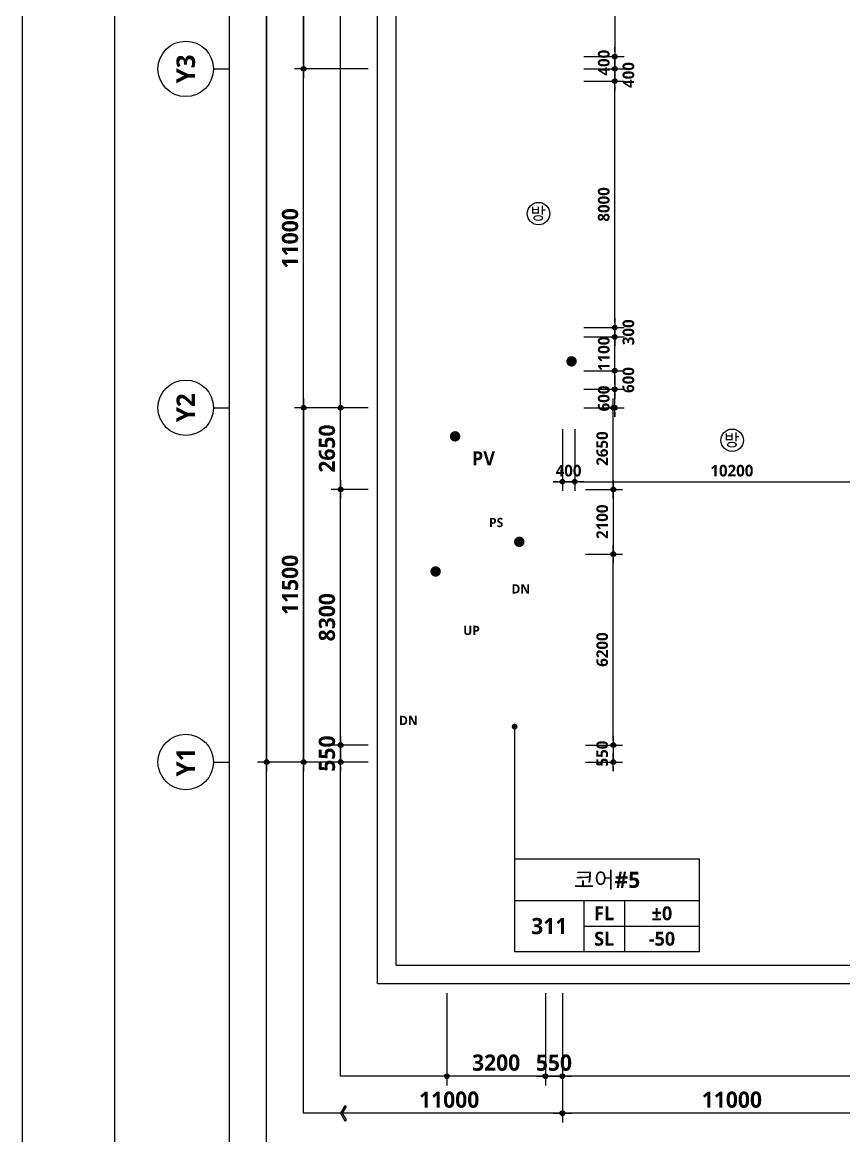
# Model space of a CAD drawing. Header units: millimetres. Extents: x -63924 to 190228206, y 0 to 456875599.
# Drawn here: x 89100 to 115761, y 525220 to 561362 of the extents above; entities that cross this region are included whole.
import ezdxf
from ezdxf.enums import TextEntityAlignment as Align

# ---------------------------------------------------------------- set-up
doc = ezdxf.new("R2010")
doc.units = ezdxf.units.MM
doc.header["$LTSCALE"] = 150
doc.header["$MEASUREMENT"] = 0
doc.header["$PDSIZE"] = -10
doc.layers.get('0').update_dxf_attribs({"linetype": 'CONTINUOUS'})
doc.layers.get('Defpoints').update_dxf_attribs({"color": 153, "linetype": 'CONTINUOUS'})
for name, color, linetype in [('A-ANNO-DIM', 4, 'CONTINUOUS'), ('A-ANNO-GRA1', 7, 'CONTINUOUS'), ('A-ANNO-SYMB', 7, 'CONTINUOUS'), ('A-ANNO-TEXT1', 7, 'CONTINUOUS'), ('A-ANNO-TEXT2', 3, 'CONTINUOUS'), ('A-ANNO-TITL', 7, 'CONTINUOUS'), ('A-FLOR-MARK-ARCH', 1, 'CONTINUOUS'), ('A-ST-AXIS-BUB', 7, 'CONTINUOUS'), ('A-ST-AXIS-DIM', 7, 'CONTINUOUS')]:
    doc.layers.add(name, color=color, linetype=linetype)
for name, color, linetype, plot in [('Defpoint', 161, 'CONTINUOUS', False), ('G(그리드1)', 185, 'CONTINUOUS', False), ('G(그리드2)', 235, 'CONTINUOUS', False)]:
    doc.layers.add(name, color=color, linetype=linetype, plot=plot)
doc.styles.add('2020음성 1차', font='')
doc.styles.add('SH_나눔', font='')
doc.styles.add('SH_대대리576', font='')
doc.styles.add('SH_진천_나눔', font='')
doc.styles.get('2020음성 1차').set_extended_font_data('NanumGothic', bold=True)
doc.styles.get('SH_나눔').set_extended_font_data('NanumGothic', bold=True)
doc.styles.get('SH_대대리576').set_extended_font_data('NanumGothic', bold=True)
doc.styles.get('SH_진천_나눔').set_extended_font_data('NanumGothic', bold=True)
doc.dimstyles.new('SHP 300', dxfattribs={"dimscale": 150, "dimtxt": 3.5, "dimasz": 1, "dimexe": 2, "dimexo": 2, "dimgap": 1, "dimtad": 1, "dimdec": 0, "dimzin": 0, "dimdsep": 46, "dimtxsty": 'SH_대대리576', "dimblk": 'DIMDOT', "dimcen": 0.09, "dimclrt": 3, "dimadec": 0, "dimazin": 1, "dimtfac": 1, "dimtdec": 0, "dimtix": 1, "dimtmove": 2, "dimatfit": 0, "dimldrblk": 'DIMDOT', "dimfxl": 1, "dimtolj": 1, "dimtzin": 0, "dimarcsym": 0})
doc.dimstyles.new('SHP300내부', dxfattribs={"dimscale": 150, "dimtxt": 2.5, "dimasz": 1, "dimexe": 2, "dimexo": 2, "dimgap": 1, "dimtad": 1, "dimdec": 0, "dimzin": 0, "dimdsep": 46, "dimtxsty": 'SH_대대리576', "dimblk": 'DIMDOT', "dimcen": 0.09, "dimclrd": 256, "dimclre": 256, "dimclrt": 3, "dimadec": 0, "dimazin": 1, "dimtfac": 1, "dimtdec": 0, "dimtix": 1, "dimtmove": 2, "dimatfit": 0, "dimldrblk": 'DIMDOT', "dimfxl": 1, "dimtolj": 1, "dimtzin": 0, "dimlwd": -1, "dimlwe": -1, "dimarcsym": 0})

# ---------------------------------------------------------------- blocks, each defined once
blk = doc.blocks.new('A-ST-AXIS-BUB-1')
at = {"layer": 'A-ST-AXIS-BUB'}
blk.add_line((0, 350), (0, 0), dxfattribs=at)
blk.add_circle((0, 950), 600, dxfattribs=at)
blk = doc.blocks.new('DIMDOT')
at = {"color": 0}
blk.add_line((-2, 0), (2, 0), dxfattribs=at)
for radius in [0.5, 0.25]:
    blk.add_circle((0, 0), radius, dxfattribs=at)
blk = doc.blocks.new('*D107')
at = {"layer": 'A-ST-AXIS-DIM', "color": 0, "lineweight": -2, "transparency": 16777216}
for p, q in [((100330, 548850), (97930, 548850)), ((98230, 548700), (98230, 537500)), ((100330, 537350), (97930, 537350))]:
    blk.add_line(p, q, dxfattribs=at)
at = {"layer": 'Defpoints', "color": 0, "transparency": 16777216}
for p in [(100630, 548850), (98230, 537350), (100630, 537350)]:
    blk.add_point(p, dxfattribs=at)
at = {"layer": 'A-ST-AXIS-DIM', "color": 0, "linetype": 'ByBlock', "lineweight": -2, "transparency": 16777216, "xscale": 150, "yscale": 150, "zscale": 150}
for p, rotation in [((98230, 548850), 90), ((98230, 537350), 270)]:
    blk.add_blockref('DIMDOT', p, dxfattribs=dict(at, rotation=rotation))
at = {"layer": 'A-ST-AXIS-DIM', "color": 3, "transparency": 16777216, "insert": (97791, 543100), "char_height": 525, "attachment_point": 5, "rotation": 90, "style": 'SH_대대리576'}
blk.add_mtext('\\A1;11500', dxfattribs=at)
blk = doc.blocks.new('*D108')
at = {"layer": 'A-ST-AXIS-DIM', "color": 0, "lineweight": -2, "transparency": 16777216}
for p, q in [((100330, 559850), (97930, 559850)), ((98230, 549000), (98230, 559700)), ((100330, 548850), (97930, 548850))]:
    blk.add_line(p, q, dxfattribs=at)
at = {"layer": 'Defpoints', "color": 0, "transparency": 16777216}
for p in [(98230, 559850), (100630, 559850), (100630, 548850)]:
    blk.add_point(p, dxfattribs=at)
at = {"layer": 'A-ST-AXIS-DIM', "color": 0, "linetype": 'ByBlock', "lineweight": -2, "transparency": 16777216, "xscale": 150, "yscale": 150, "zscale": 150}
for p, rotation in [((98230, 559850), 90), ((98230, 548850), 270)]:
    blk.add_blockref('DIMDOT', p, dxfattribs=dict(at, rotation=rotation))
at = {"layer": 'A-ST-AXIS-DIM', "color": 3, "transparency": 16777216, "insert": (97792, 554350), "char_height": 525, "attachment_point": 5, "rotation": 90, "style": 'SH_대대리576'}
blk.add_mtext('\\A1;11000', dxfattribs=at)
blk = doc.blocks.new('*D109')
at = {"layer": 'A-ST-AXIS-DIM', "color": 0, "lineweight": -2, "transparency": 16777216}
for p, q in [((100330, 570850), (97930, 570850)), ((98230, 570700), (98230, 560000)), ((100330, 559850), (97930, 559850))]:
    blk.add_line(p, q, dxfattribs=at)
at = {"layer": 'Defpoints', "color": 0, "transparency": 16777216}
for p in [(100630, 570850), (98230, 559850), (100630, 559850)]:
    blk.add_point(p, dxfattribs=at)
at = {"layer": 'A-ST-AXIS-DIM', "color": 0, "linetype": 'ByBlock', "lineweight": -2, "transparency": 16777216, "xscale": 150, "yscale": 150, "zscale": 150}
for p, rotation in [((98230, 570850), 90), ((98230, 559850), 270)]:
    blk.add_blockref('DIMDOT', p, dxfattribs=dict(at, rotation=rotation))
at = {"layer": 'A-ST-AXIS-DIM', "color": 3, "transparency": 16777216, "insert": (97792, 565350), "char_height": 525, "attachment_point": 5, "rotation": 90, "style": 'SH_대대리576'}
blk.add_mtext('\\A1;11000', dxfattribs=at)
blk = doc.blocks.new('*D112')
at = {"layer": 'A-ST-AXIS-DIM', "color": 0, "lineweight": -2, "transparency": 16777216}
for p, q in [((100330, 594350), (96730, 594350)), ((97030, 594200), (97030, 537500)), ((100330, 537350), (96730, 537350))]:
    blk.add_line(p, q, dxfattribs=at)
at = {"layer": 'Defpoints', "color": 0, "transparency": 16777216}
for p in [(100630, 594350), (97030, 537350), (100630, 537350)]:
    blk.add_point(p, dxfattribs=at)
at = {"layer": 'A-ST-AXIS-DIM', "color": 0, "linetype": 'ByBlock', "lineweight": -2, "transparency": 16777216, "xscale": 150, "yscale": 150, "zscale": 150}
for p, rotation in [((97030, 594350), 90), ((97030, 537350), 270)]:
    blk.add_blockref('DIMDOT', p, dxfattribs=dict(at, rotation=rotation))
at = {"layer": 'A-ST-AXIS-DIM', "color": 3, "transparency": 16777216, "insert": (96591, 565850), "char_height": 525, "attachment_point": 5, "rotation": 90, "style": 'SH_대대리576'}
blk.add_mtext('\\A1;57000', dxfattribs=at)
blk = doc.blocks.new('*D230')
at = {"layer": 'A-ANNO-DIM', "transparency": 16777216}
for p, q in [((106630, 548150), (106630, 546150)), ((107030, 548150), (107030, 546150)), ((106480, 546450), (106330, 546450)), ((107030, 546450), (106630, 546450)), ((107180, 546450), (107330, 546450))]:
    blk.add_line(p, q, dxfattribs=at)
at = {"layer": 'Defpoints', "color": 0, "transparency": 16777216}
for p in [(106630, 548450), (107030, 548450), (106630, 546450)]:
    blk.add_point(p, dxfattribs=at)
at = {"layer": 'A-ANNO-DIM', "linetype": 'ByBlock', "transparency": 16777216, "xscale": 150, "yscale": 150, "zscale": 150}
blk.add_blockref('DIMDOT', (106630, 546450), dxfattribs=at)
at = {"layer": 'A-ANNO-DIM', "linetype": 'ByBlock', "transparency": 16777216, "xscale": 150, "yscale": 150, "zscale": 150, "rotation": 180}
blk.add_blockref('DIMDOT', (107030, 546450), dxfattribs=at)
at = {"layer": 'A-ANNO-DIM', "color": 3, "transparency": 16777216, "insert": (106830, 546806), "char_height": 375, "attachment_point": 5, "style": 'SH_대대리576'}
blk.add_mtext('\\A1;400', dxfattribs=at)
blk = doc.blocks.new('*D1246')
at = {"layer": 'A-ST-AXIS-DIM', "color": 0, "lineweight": -2, "transparency": 16777216}
for p, q in [((106630, 529850), (106630, 525650)), ((117630, 529850), (117630, 525650)), ((117480, 525950), (106780, 525950))]:
    blk.add_line(p, q, dxfattribs=at)
at = {"layer": 'Defpoints', "color": 0, "transparency": 16777216}
for p in [(106630, 530150), (117630, 530150), (106630, 525950)]:
    blk.add_point(p, dxfattribs=at)
at = {"layer": 'A-ST-AXIS-DIM', "color": 0, "linetype": 'ByBlock', "lineweight": -2, "transparency": 16777216, "xscale": 150, "yscale": 150, "zscale": 150, "rotation": 180}
blk.add_blockref('DIMDOT', (106630, 525950), dxfattribs=at)
at = {"layer": 'A-ST-AXIS-DIM', "color": 0, "linetype": 'ByBlock', "lineweight": -2, "transparency": 16777216, "xscale": 150, "yscale": 150, "zscale": 150}
blk.add_blockref('DIMDOT', (117630, 525950), dxfattribs=at)
at = {"layer": 'A-ST-AXIS-DIM', "color": 3, "transparency": 16777216, "insert": (112130, 526388), "char_height": 525, "attachment_point": 5, "style": 'SH_대대리576'}
blk.add_mtext('\\A1;11000', dxfattribs=at)
blk = doc.blocks.new('*D1251')
at = {"layer": 'A-ST-AXIS-DIM', "color": 0, "lineweight": -2, "transparency": 16777216}
for p, q in [((106080, 529850), (106080, 526850)), ((106630, 529850), (106630, 526850)), ((105930, 527150), (105780, 527150)), ((106080, 527150), (106630, 527150)), ((106780, 527150), (106930, 527150))]:
    blk.add_line(p, q, dxfattribs=at)
at = {"layer": 'Defpoints', "color": 0, "transparency": 16777216}
for p in [(106080, 530150), (106630, 530150), (106630, 527150)]:
    blk.add_point(p, dxfattribs=at)
at = {"layer": 'A-ST-AXIS-DIM', "color": 0, "linetype": 'ByBlock', "lineweight": -2, "transparency": 16777216, "xscale": 150, "yscale": 150, "zscale": 150}
blk.add_blockref('DIMDOT', (106080, 527150), dxfattribs=at)
at = {"layer": 'A-ST-AXIS-DIM', "color": 0, "linetype": 'ByBlock', "lineweight": -2, "transparency": 16777216, "xscale": 150, "yscale": 150, "zscale": 150, "rotation": 180}
blk.add_blockref('DIMDOT', (106630, 527150), dxfattribs=at)
at = {"layer": 'A-ST-AXIS-DIM', "color": 3, "transparency": 16777216, "insert": (106355, 527589), "char_height": 525, "attachment_point": 5, "style": 'SH_대대리576'}
blk.add_mtext('\\A1;550', dxfattribs=at)
blk = doc.blocks.new('*D1252')
at = {"layer": 'A-ST-AXIS-DIM', "color": 0, "lineweight": -2, "transparency": 16777216}
for p, q in [((102880, 529850), (102880, 526850)), ((106080, 529850), (106080, 526850)), ((105930, 527150), (103030, 527150))]:
    blk.add_line(p, q, dxfattribs=at)
at = {"layer": 'Defpoints', "color": 0, "transparency": 16777216}
for p in [(102880, 530150), (106080, 530150), (102880, 527150)]:
    blk.add_point(p, dxfattribs=at)
at = {"layer": 'A-ST-AXIS-DIM', "color": 0, "linetype": 'ByBlock', "lineweight": -2, "transparency": 16777216, "xscale": 150, "yscale": 150, "zscale": 150, "rotation": 180}
blk.add_blockref('DIMDOT', (102880, 527150), dxfattribs=at)
at = {"layer": 'A-ST-AXIS-DIM', "color": 0, "linetype": 'ByBlock', "lineweight": -2, "transparency": 16777216, "xscale": 150, "yscale": 150, "zscale": 150}
blk.add_blockref('DIMDOT', (106080, 527150), dxfattribs=at)
at = {"layer": 'A-ST-AXIS-DIM', "color": 3, "transparency": 16777216, "insert": (104480, 527590), "char_height": 525, "attachment_point": 5, "style": 'SH_대대리576'}
blk.add_mtext('\\A1;3200', dxfattribs=at)
blk = doc.blocks.new('*D1261')
at = {"layer": 'A-ST-AXIS-DIM', "color": 0, "lineweight": -2, "transparency": 16777216}
for p, q in [((100330, 548850), (99130, 548850)), ((99430, 546350), (99430, 548700)), ((100330, 546200), (99130, 546200))]:
    blk.add_line(p, q, dxfattribs=at)
at = {"layer": 'Defpoints', "color": 0, "transparency": 16777216}
for p in [(99430, 548850), (100630, 548850), (100630, 546200)]:
    blk.add_point(p, dxfattribs=at)
at = {"layer": 'A-ST-AXIS-DIM', "color": 0, "linetype": 'ByBlock', "lineweight": -2, "transparency": 16777216, "xscale": 150, "yscale": 150, "zscale": 150}
for p, rotation in [((99430, 548850), 90), ((99430, 546200), 270)]:
    blk.add_blockref('DIMDOT', p, dxfattribs=dict(at, rotation=rotation))
at = {"layer": 'A-ST-AXIS-DIM', "color": 3, "transparency": 16777216, "insert": (98990, 547525), "char_height": 525, "attachment_point": 5, "rotation": 90, "style": 'SH_대대리576'}
blk.add_mtext('\\A1;2650', dxfattribs=at)
blk = doc.blocks.new('*D1262')
at = {"layer": 'A-ST-AXIS-DIM', "color": 0, "lineweight": -2, "transparency": 16777216}
for p, q in [((100330, 546200), (99130, 546200)), ((99430, 538050), (99430, 546050)), ((100330, 537900), (99130, 537900))]:
    blk.add_line(p, q, dxfattribs=at)
at = {"layer": 'Defpoints', "color": 0, "transparency": 16777216}
for p in [(99430, 546200), (100630, 546200), (100630, 537900)]:
    blk.add_point(p, dxfattribs=at)
at = {"layer": 'A-ST-AXIS-DIM', "color": 0, "linetype": 'ByBlock', "lineweight": -2, "transparency": 16777216, "xscale": 150, "yscale": 150, "zscale": 150}
for p, rotation in [((99430, 546200), 90), ((99430, 537900), 270)]:
    blk.add_blockref('DIMDOT', p, dxfattribs=dict(at, rotation=rotation))
at = {"layer": 'A-ST-AXIS-DIM', "color": 3, "transparency": 16777216, "insert": (98990, 542050), "char_height": 525, "attachment_point": 5, "rotation": 90, "style": 'SH_대대리576'}
blk.add_mtext('\\A1;8300', dxfattribs=at)
blk = doc.blocks.new('*D1263')
at = {"layer": 'A-ST-AXIS-DIM', "color": 0, "lineweight": -2, "transparency": 16777216}
for p, q in [((99430, 538050), (99430, 538200)), ((100330, 537900), (99130, 537900)), ((99430, 537900), (99430, 537350)), ((100330, 537350), (99130, 537350)), ((99430, 537200), (99430, 537050))]:
    blk.add_line(p, q, dxfattribs=at)
at = {"layer": 'Defpoints', "color": 0, "transparency": 16777216}
for p in [(100630, 537900), (99430, 537350), (100630, 537350)]:
    blk.add_point(p, dxfattribs=at)
at = {"layer": 'A-ST-AXIS-DIM', "color": 0, "linetype": 'ByBlock', "lineweight": -2, "transparency": 16777216, "xscale": 150, "yscale": 150, "zscale": 150}
for p, rotation in [((99430, 537900), 270), ((99430, 537350), 90)]:
    blk.add_blockref('DIMDOT', p, dxfattribs=dict(at, rotation=rotation))
at = {"layer": 'A-ST-AXIS-DIM', "color": 3, "transparency": 16777216, "insert": (98991, 537625), "char_height": 525, "attachment_point": 5, "rotation": 90, "style": 'SH_대대리576'}
blk.add_mtext('\\A1;550', dxfattribs=at)
blk = doc.blocks.new('*D1267')
at = {"layer": 'A-ANNO-DIM', "transparency": 16777216}
for p, q in [((107380, 546200), (108580, 546200)), ((108280, 546050), (108280, 544250)), ((107380, 544100), (108580, 544100))]:
    blk.add_line(p, q, dxfattribs=at)
at = {"layer": 'Defpoints', "color": 0, "transparency": 16777216}
for p in [(107080, 546200), (107080, 544100), (108280, 544100)]:
    blk.add_point(p, dxfattribs=at)
at = {"layer": 'A-ANNO-DIM', "linetype": 'ByBlock', "transparency": 16777216, "xscale": 150, "yscale": 150, "zscale": 150}
for p, rotation in [((108280, 546200), 90), ((108280, 544100), 270)]:
    blk.add_blockref('DIMDOT', p, dxfattribs=dict(at, rotation=rotation))
at = {"layer": 'A-ANNO-DIM', "color": 3, "transparency": 16777216, "insert": (107924, 545150), "char_height": 375, "attachment_point": 5, "rotation": 90, "style": 'SH_대대리576'}
blk.add_mtext('\\A1;2100', dxfattribs=at)
blk = doc.blocks.new('*D1268')
at = {"layer": 'A-ANNO-DIM', "transparency": 16777216}
for p, q in [((107380, 548850), (108580, 548850)), ((108280, 546350), (108280, 548700)), ((107380, 546200), (108580, 546200))]:
    blk.add_line(p, q, dxfattribs=at)
at = {"layer": 'Defpoints', "color": 0, "transparency": 16777216}
for p in [(107080, 548850), (108280, 548850), (107080, 546200)]:
    blk.add_point(p, dxfattribs=at)
at = {"layer": 'A-ANNO-DIM', "linetype": 'ByBlock', "transparency": 16777216, "xscale": 150, "yscale": 150, "zscale": 150}
for p, rotation in [((108280, 548850), 90), ((108280, 546200), 270)]:
    blk.add_blockref('DIMDOT', p, dxfattribs=dict(at, rotation=rotation))
at = {"layer": 'A-ANNO-DIM', "color": 3, "transparency": 16777216, "insert": (107923, 547525), "char_height": 375, "attachment_point": 5, "rotation": 90, "style": 'SH_대대리576'}
blk.add_mtext('\\A1;2650', dxfattribs=at)
blk = doc.blocks.new('*D1269')
at = {"layer": 'A-ANNO-DIM', "transparency": 16777216}
for p, q in [((107380, 544100), (108580, 544100)), ((108280, 538050), (108280, 543950)), ((107380, 537900), (108580, 537900))]:
    blk.add_line(p, q, dxfattribs=at)
at = {"layer": 'Defpoints', "color": 0, "transparency": 16777216}
for p in [(107080, 544100), (108280, 544100), (107080, 537900)]:
    blk.add_point(p, dxfattribs=at)
at = {"layer": 'A-ANNO-DIM', "linetype": 'ByBlock', "transparency": 16777216, "xscale": 150, "yscale": 150, "zscale": 150}
for p, rotation in [((108280, 544100), 90), ((108280, 537900), 270)]:
    blk.add_blockref('DIMDOT', p, dxfattribs=dict(at, rotation=rotation))
at = {"layer": 'A-ANNO-DIM', "color": 3, "transparency": 16777216, "insert": (107923, 541000), "char_height": 375, "attachment_point": 5, "rotation": 90, "style": 'SH_대대리576'}
blk.add_mtext('\\A1;6200', dxfattribs=at)
blk = doc.blocks.new('*D1270')
at = {"layer": 'A-ANNO-DIM', "transparency": 16777216}
for p, q in [((108280, 538050), (108280, 538200)), ((107380, 537900), (108580, 537900)), ((108280, 537900), (108280, 537350)), ((107380, 537350), (108580, 537350)), ((108280, 537200), (108280, 537050))]:
    blk.add_line(p, q, dxfattribs=at)
at = {"layer": 'Defpoints', "color": 0, "transparency": 16777216}
for p in [(107080, 537900), (107080, 537350), (108280, 537350)]:
    blk.add_point(p, dxfattribs=at)
at = {"layer": 'A-ANNO-DIM', "linetype": 'ByBlock', "transparency": 16777216, "xscale": 150, "yscale": 150, "zscale": 150}
for p, rotation in [((108280, 537900), 270), ((108280, 537350), 90)]:
    blk.add_blockref('DIMDOT', p, dxfattribs=dict(at, rotation=rotation))
at = {"layer": 'A-ANNO-DIM', "color": 3, "transparency": 16777216, "insert": (107924, 537625), "char_height": 375, "attachment_point": 5, "rotation": 90, "style": 'SH_대대리576'}
blk.add_mtext('\\A1;550', dxfattribs=at)
blk = doc.blocks.new('방화스크린 TEXT100')
at = {"layer": 'A-ANNO-SYMB'}
blk.add_circle((0, 0), 243, dxfattribs=at)
at = {"layer": 'A-ANNO-TITL', "style": '2020음성 1차'}
blk.add_text('방', height=267, dxfattribs=at).set_placement((-7, 7), align=Align.MIDDLE_CENTER)
blk = doc.blocks.new('G$C9D92D8A7')
at = {"layer": 'A-ANNO-GRA1'}
for p, q in [((0, 11), (40, 11)), ((15, 11), (15, 0)), ((23.75, 11), (23.75, 0)), ((15, 5.5), (40, 5.5))]:
    blk.add_line(p, q, dxfattribs=at)
blk.add_lwpolyline([(0, 20), (0, 0), (40, 0), (40, 20)], close=True, dxfattribs=at)
at = {"style": '2020음성 1차'}
for tag, height, p in [('실명', 3.5, (20, 15.5)), ('마감레벨', 3, (31.875, 8.25)), ('실번호', 3.5, (7.5, 5.5)), ('구조레벨', 3, (31.875, 2.75))]:
    blk.add_attdef(tag, text='', height=height, dxfattribs=at).set_placement(p, align=Align.MIDDLE_CENTER)
at = {"layer": 'A-ANNO-TEXT1', "style": 'SH_나눔'}
for s, p in [('FL', (19.375, 8.25)), ('SL', (19.375, 2.75))]:
    blk.add_text(s, height=3, dxfattribs=at).set_placement(p, align=Align.MIDDLE)
blk = doc.blocks.new('*D2052')
at = {"layer": 'A-ANNO-DIM', "transparency": 16777216}
for p, q in [((107330, 570450), (108630, 570450)), ((108330, 570300), (108330, 560400)), ((107330, 560250), (108630, 560250))]:
    blk.add_line(p, q, dxfattribs=at)
at = {"layer": 'Defpoints', "color": 0, "transparency": 16777216}
for p in [(107030, 570450), (107030, 560250), (108330, 560250)]:
    blk.add_point(p, dxfattribs=at)
at = {"layer": 'A-ANNO-DIM', "linetype": 'ByBlock', "transparency": 16777216, "xscale": 150, "yscale": 150, "zscale": 150}
for p, rotation in [((108330, 570450), 90), ((108330, 560250), 270)]:
    blk.add_blockref('DIMDOT', p, dxfattribs=dict(at, rotation=rotation))
at = {"layer": 'A-ANNO-DIM', "color": 3, "transparency": 16777216, "insert": (107974, 565350), "char_height": 375, "attachment_point": 5, "rotation": 90, "style": 'SH_대대리576'}
blk.add_mtext('\\A1;10200', dxfattribs=at)
blk = doc.blocks.new('*D2053')
at = {"layer": 'A-ANNO-DIM', "transparency": 16777216}
for p, q in [((107330, 560250), (108630, 560250)), ((108330, 560400), (108330, 560550)), ((108330, 559850), (108330, 560250)), ((107330, 559850), (108630, 559850)), ((108330, 559700), (108330, 559550))]:
    blk.add_line(p, q, dxfattribs=at)
at = {"layer": 'Defpoints', "color": 0, "transparency": 16777216}
for p in [(107030, 560250), (108330, 560250), (107030, 559850)]:
    blk.add_point(p, dxfattribs=at)
at = {"layer": 'A-ANNO-DIM', "linetype": 'ByBlock', "transparency": 16777216, "xscale": 150, "yscale": 150, "zscale": 150}
for p, rotation in [((108330, 560250), 270), ((108330, 559850), 90)]:
    blk.add_blockref('DIMDOT', p, dxfattribs=dict(at, rotation=rotation))
at = {"layer": 'A-ANNO-DIM', "color": 3, "transparency": 16777216, "insert": (107974, 560050), "char_height": 375, "attachment_point": 5, "rotation": 90, "style": 'SH_대대리576'}
blk.add_mtext('\\A1;400', dxfattribs=at)
blk = doc.blocks.new('*D2054')
at = {"layer": 'A-ANNO-DIM', "transparency": 16777216}
for p, q in [((107330, 559850), (108630, 559850)), ((108330, 560000), (108330, 560150)), ((108330, 559850), (108330, 559450)), ((107330, 559450), (108630, 559450)), ((108330, 559300), (108330, 559150))]:
    blk.add_line(p, q, dxfattribs=at)
at = {"layer": 'Defpoints', "color": 0, "transparency": 16777216}
for p in [(107030, 559850), (107030, 559450), (108330, 559450)]:
    blk.add_point(p, dxfattribs=at)
at = {"layer": 'A-ANNO-DIM', "linetype": 'ByBlock', "transparency": 16777216, "xscale": 150, "yscale": 150, "zscale": 150}
for p, rotation in [((108330, 559850), 270), ((108330, 559450), 90)]:
    blk.add_blockref('DIMDOT', p, dxfattribs=dict(at, rotation=rotation))
at = {"layer": 'A-ANNO-DIM', "color": 3, "transparency": 16777216, "insert": (108774, 559650), "char_height": 375, "attachment_point": 5, "rotation": 90, "style": 'SH_대대리576'}
blk.add_mtext('\\A1;400', dxfattribs=at)
blk = doc.blocks.new('*D2055')
at = {"layer": 'A-ANNO-DIM', "transparency": 16777216}
for p, q in [((107330, 559450), (108630, 559450)), ((108330, 551600), (108330, 559300)), ((107330, 551450), (108630, 551450))]:
    blk.add_line(p, q, dxfattribs=at)
at = {"layer": 'Defpoints', "color": 0, "transparency": 16777216}
for p in [(107030, 559450), (108330, 559450), (107030, 551450)]:
    blk.add_point(p, dxfattribs=at)
at = {"layer": 'A-ANNO-DIM', "linetype": 'ByBlock', "transparency": 16777216, "xscale": 150, "yscale": 150, "zscale": 150}
for p, rotation in [((108330, 559450), 90), ((108330, 551450), 270)]:
    blk.add_blockref('DIMDOT', p, dxfattribs=dict(at, rotation=rotation))
at = {"layer": 'A-ANNO-DIM', "color": 3, "transparency": 16777216, "insert": (107973, 555450), "char_height": 375, "attachment_point": 5, "rotation": 90, "style": 'SH_대대리576'}
blk.add_mtext('\\A1;8000', dxfattribs=at)
blk = doc.blocks.new('*D2056')
at = {"layer": 'A-ANNO-DIM', "transparency": 16777216}
for p, q in [((108330, 551600), (108330, 551750)), ((107330, 551450), (108630, 551450)), ((108330, 551450), (108330, 551150)), ((107330, 551150), (108630, 551150)), ((108330, 551000), (108330, 550850))]:
    blk.add_line(p, q, dxfattribs=at)
at = {"layer": 'Defpoints', "color": 0, "transparency": 16777216}
for p in [(107030, 551450), (107030, 551150), (108330, 551150)]:
    blk.add_point(p, dxfattribs=at)
at = {"layer": 'A-ANNO-DIM', "linetype": 'ByBlock', "transparency": 16777216, "xscale": 150, "yscale": 150, "zscale": 150}
for p, rotation in [((108330, 551450), 270), ((108330, 551150), 90)]:
    blk.add_blockref('DIMDOT', p, dxfattribs=dict(at, rotation=rotation))
at = {"layer": 'A-ANNO-DIM', "color": 3, "transparency": 16777216, "insert": (108773, 551300), "char_height": 375, "attachment_point": 5, "rotation": 90, "style": 'SH_대대리576'}
blk.add_mtext('\\A1;300', dxfattribs=at)
blk = doc.blocks.new('*D2057')
at = {"layer": 'A-ANNO-DIM', "transparency": 16777216}
for p, q in [((108330, 551300), (108330, 551450)), ((107330, 551150), (108630, 551150)), ((108330, 550050), (108330, 551150)), ((107330, 550050), (108630, 550050)), ((108330, 549900), (108330, 549750))]:
    blk.add_line(p, q, dxfattribs=at)
at = {"layer": 'Defpoints', "color": 0, "transparency": 16777216}
for p in [(107030, 551150), (108330, 551150), (107030, 550050)]:
    blk.add_point(p, dxfattribs=at)
at = {"layer": 'A-ANNO-DIM', "linetype": 'ByBlock', "transparency": 16777216, "xscale": 150, "yscale": 150, "zscale": 150}
for p, rotation in [((108330, 551150), 270), ((108330, 550050), 90)]:
    blk.add_blockref('DIMDOT', p, dxfattribs=dict(at, rotation=rotation))
at = {"layer": 'A-ANNO-DIM', "color": 3, "transparency": 16777216, "insert": (107974, 550600), "char_height": 375, "attachment_point": 5, "rotation": 90, "style": 'SH_대대리576'}
blk.add_mtext('\\A1;1100', dxfattribs=at)
blk = doc.blocks.new('*D2058')
at = {"layer": 'A-ANNO-DIM', "transparency": 16777216}
for p, q in [((107330, 550050), (108630, 550050)), ((108330, 549900), (108330, 549600)), ((107330, 549450), (108630, 549450))]:
    blk.add_line(p, q, dxfattribs=at)
at = {"layer": 'Defpoints', "color": 0, "transparency": 16777216}
for p in [(107030, 550050), (107030, 549450), (108330, 549450)]:
    blk.add_point(p, dxfattribs=at)
at = {"layer": 'A-ANNO-DIM', "linetype": 'ByBlock', "transparency": 16777216, "xscale": 150, "yscale": 150, "zscale": 150}
for p, rotation in [((108330, 550050), 90), ((108330, 549450), 270)]:
    blk.add_blockref('DIMDOT', p, dxfattribs=dict(at, rotation=rotation))
at = {"layer": 'A-ANNO-DIM', "color": 3, "transparency": 16777216, "insert": (108773, 549750), "char_height": 375, "attachment_point": 5, "rotation": 90, "style": 'SH_대대리576'}
blk.add_mtext('\\A1;600', dxfattribs=at)
blk = doc.blocks.new('*D2059')
at = {"layer": 'A-ANNO-DIM', "transparency": 16777216}
for p, q in [((108330, 549600), (108330, 549750)), ((107330, 549450), (108630, 549450)), ((108330, 548850), (108330, 549450)), ((107330, 548850), (108630, 548850)), ((108330, 548700), (108330, 548550))]:
    blk.add_line(p, q, dxfattribs=at)
at = {"layer": 'Defpoints', "color": 0, "transparency": 16777216}
for p in [(107030, 549450), (108330, 549450), (107030, 548850)]:
    blk.add_point(p, dxfattribs=at)
at = {"layer": 'A-ANNO-DIM', "linetype": 'ByBlock', "transparency": 16777216, "xscale": 150, "yscale": 150, "zscale": 150}
for p, rotation in [((108330, 549450), 270), ((108330, 548850), 90)]:
    blk.add_blockref('DIMDOT', p, dxfattribs=dict(at, rotation=rotation))
at = {"layer": 'A-ANNO-DIM', "color": 3, "transparency": 16777216, "insert": (107973, 549150), "char_height": 375, "attachment_point": 5, "rotation": 90, "style": 'SH_대대리576'}
blk.add_mtext('\\A1;600', dxfattribs=at)
blk = doc.blocks.new('*D2080')
at = {"layer": 'A-ANNO-DIM', "transparency": 16777216}
for p, q in [((107030, 548150), (107030, 546150)), ((117230, 548150), (117230, 546150)), ((107180, 546450), (117080, 546450))]:
    blk.add_line(p, q, dxfattribs=at)
at = {"layer": 'Defpoints', "color": 0, "transparency": 16777216}
for p in [(107030, 548450), (117230, 548450), (117230, 546450)]:
    blk.add_point(p, dxfattribs=at)
at = {"layer": 'A-ANNO-DIM', "linetype": 'ByBlock', "transparency": 16777216, "xscale": 150, "yscale": 150, "zscale": 150, "rotation": 180}
blk.add_blockref('DIMDOT', (107030, 546450), dxfattribs=at)
at = {"layer": 'A-ANNO-DIM', "linetype": 'ByBlock', "transparency": 16777216, "xscale": 150, "yscale": 150, "zscale": 150}
blk.add_blockref('DIMDOT', (117230, 546450), dxfattribs=at)
at = {"layer": 'A-ANNO-DIM', "color": 3, "transparency": 16777216, "insert": (112130, 546806), "char_height": 375, "attachment_point": 5, "style": 'SH_대대리576'}
blk.add_mtext('\\A1;10200', dxfattribs=at)

msp = doc.modelspace()

# ---------------------------------------------------------------- linework, layer by layer
at = {"const_width": 93.8}
msp.add_lwpolyline([(105080, 538546.9, -1), (105080, 538453.1, -1)], format="xyb", close=True, dxfattribs=at)
msp.add_lwpolyline([(105080, 538500), (105080, 534202.2)])
at = {"layer": 'A-FLOR-MARK-ARCH', "const_width": 168.8}
for points in [[(106843.4, 550355.6, 1), (107012.1, 550355.6, 1)], [(103062, 547921.7, 1), (103230.7, 547921.7, 1)], [(105314.4, 544498.3, -1), (105145.6, 544498.3, -1)], [(102431.6, 543535.6, 1), (102600.3, 543535.6, 1)]]:
    msp.add_lwpolyline(points, format="xyb", close=True, dxfattribs=at)
at = {"layer": 'A-ST-AXIS-DIM'}
for p, q in [((106630, 528050), (106630, 525650)), ((106480, 525950), (99430, 525950))]:
    msp.add_line(p, q, dxfattribs=at)
at = {"layer": 'A-ST-AXIS-DIM', "linetype": 'Continuous'}
msp.add_lwpolyline([(99573.4, 525705.4), (99622.3, 525734.1), (99495.7, 525950), (99622.4, 526166), (99573.4, 526194.6), (99430, 525950)], close=True, dxfattribs=at)
at = {"layer": 'Defpoint'}
for points in [[(89100, 504000), (178200, 504000), (178200, 630000), (89100, 630000)], [(92100, 627000), (175200, 627000), (175200, 520500), (92100, 520500)]]:
    msp.add_lwpolyline(points, close=True, dxfattribs=at)
at = {"layer": 'G(그리드1)'}
for points in [[(174030, 522550), (95830, 522550), (95830, 623950), (174030, 623950)], [(172830, 524750), (97030, 524750), (97030, 622750), (172830, 622750)], [(171630, 525950), (98230, 525950), (98230, 621550), (171630, 621550)], [(170430, 527150), (99430, 527150), (99430, 620350), (170430, 620350)], [(169230, 530150), (100630, 530150), (100630, 617350), (169230, 617350)]]:
    msp.add_lwpolyline(points, close=True, dxfattribs=at)
at = {"layer": 'G(그리드2)'}
msp.add_lwpolyline([(168630, 530750), (101230, 530750), (101230, 616750), (168630, 616750)], close=True, dxfattribs=at)

# ---------------------------------------------------------------- block references
at = {"xscale": 1.5, "yscale": 1.5, "zscale": 1.5}
for p in [(105854.4, 555150), (112140, 547793)]:
    msp.add_blockref('방화스크린 TEXT100', p, dxfattribs=at)
at = {"layer": 'A-ANNO-TEXT1'}
ref = msp.add_blockref('G$C9D92D8A7', (105080, 531202.2), dxfattribs=dict(at, xscale=150, yscale=150, zscale=150))
ref.add_attrib('실명', '코어#5', dxfattribs={"layer": 'A-ANNO-TEXT2', "height": 525, "style": '2020음성 1차'}).set_placement((108080, 533527.2, 206000), align=Align.MIDDLE_CENTER)
ref.add_attrib('실번호', '311', dxfattribs={"layer": 'A-ANNO-TEXT2', "height": 525, "style": '2020음성 1차'}).set_placement((106205, 532027.2, 206000), align=Align.MIDDLE_CENTER)
ref.add_attrib('마감레벨', '%%p0', dxfattribs={"height": 450, "style": '2020음성 1차'}).set_placement((109861.2, 532439.7, 206000), align=Align.MIDDLE_CENTER)
ref.add_attrib('구조레벨', '-50', dxfattribs={"height": 450, "style": '2020음성 1차'}).set_placement((109861.2, 531614.7, 206000), align=Align.MIDDLE_CENTER)
at = {"layer": 'A-ST-AXIS-BUB', "xscale": 1.5, "yscale": 1.5, "zscale": 1.5, "rotation": 90}
for p in [(95830, 559850), (95830, 548850), (95830, 537350)]:
    msp.add_blockref('A-ST-AXIS-BUB-1', p, dxfattribs=at)
at = {"layer": 'A-ST-AXIS-DIM', "xscale": -150, "yscale": 150, "zscale": 150, "rotation": 180}
msp.add_blockref('DIMDOT', (106630, 525950), dxfattribs=at)

# ---------------------------------------------------------------- texts
at = {"layer": 'A-ANNO-TEXT1', "style": 'SH_대대리576'}
for s, p in [('Y3', (94405, 559850)), ('Y2', (94405, 548850)), ('Y1', (94405, 537350))]:
    msp.add_text(s, height=600, rotation=90, dxfattribs=at).set_placement(p, align=Align.MIDDLE_CENTER)
at = {"layer": 'A-ANNO-TEXT1', "style": 'SH_진천_나눔'}
for s, height, p in [('PV', 450, (104069.3, 547210.4)), ('PS', 300, (104480, 545125)), ('DN', 300, (105280, 542970)), ('UP', 300, (103680, 541620)), ('DN', 300, (101630, 538700))]:
    msp.add_text(s, height=height, dxfattribs=at).set_placement(p, align=Align.MIDDLE)
at = {"layer": 'A-ST-AXIS-DIM', "color": 3, "insert": (102955, 526387.9), "char_height": 525, "attachment_point": 5, "style": 'SH_대대리576'}
msp.add_mtext('\\A1;11000', dxfattribs=at)

# ---------------------------------------------------------------- dimensions: what is measured, and where the dimension line sits
at = {"layer": 'A-ANNO-DIM'}
for base, p1, p2, angle, picture, middle in [((108330, 560250), (107030, 570450), (107030, 560250), 90, '*D2052', (107973.9, 565350)), ((108330, 560250), (107030, 559850), (107030, 560250), 270, '*D2053', (107974.4, 560050)), ((108330, 559450), (107030, 551450), (107030, 559450), 270, '*D2055', (107973.1, 555450)), ((108330, 551150), (107030, 550050), (107030, 551150), 270, '*D2057', (107974.4, 550600)), ((108330, 549450), (107030, 548850), (107030, 549450), 270, '*D2059', (107973.1, 549150)), ((108280, 548850), (107080, 546200), (107080, 548850), 270, '*D1268', (107923.1, 547525)), ((117230, 546450), (107030, 548450), (117230, 548450), 180, '*D2080', (112130, 546806.1)), ((108280, 544100), (107080, 546200), (107080, 544100), 90, '*D1267', (107923.9, 545150)), ((108280, 544100), (107080, 537900), (107080, 544100), 270, '*D1269', (107923.1, 541000)), ((108280, 537350), (107080, 537900), (107080, 537350), 90, '*D1270', (107923.9, 537625))]:
    dim = msp.add_linear_dim(base=base, p1=p1, p2=p2, angle=angle, dimstyle='SHP300내부', dxfattribs=at)
    dim.commit()
    dim.dimension.update_dxf_attribs({"geometry": picture, "text_midpoint": middle})
for base, p1, p2, picture, middle in [((108330, 559450), (107030, 559850), (107030, 559450), '*D2054', (108774.4, 559650)), ((108330, 551150), (107030, 551450), (107030, 551150), '*D2056', (108773.1, 551300)), ((108330, 549450), (107030, 550050), (107030, 549450), '*D2058', (108773.1, 549750))]:
    dim = msp.add_linear_dim(base=base, p1=p1, p2=p2, angle=90, dimstyle='SHP300내부', dxfattribs=at)
    dim.commit()
    dim.dimension.update_dxf_attribs({"geometry": picture, "text_midpoint": middle, "dimtype": 160})
dim = msp.add_linear_dim(base=(106630, 546450), p1=(107030, 548450), p2=(106630, 548450), dimstyle='SHP300내부', dxfattribs=at)
dim.commit()
dim.dimension.update_dxf_attribs({"geometry": '*D230', "text_midpoint": (106830, 546805.6)})
at = {"layer": 'A-ST-AXIS-DIM'}
for base, p1, p2, angle, picture, middle in [((97030, 537350), (100630, 594350), (100630, 537350), 90, '*D112', (96591.4, 565850)), ((98230, 559850), (100630, 570850), (100630, 559850), 90, '*D109', (97792.1, 565350)), ((98230, 559850), (100630, 548850), (100630, 559850), 270, '*D108', (97792.1, 554350)), ((98230, 537350), (100630, 548850), (100630, 537350), 90, '*D107', (97791.4, 543100)), ((99430, 548850), (100630, 546200), (100630, 548850), 270, '*D1261', (98990.3, 547525)), ((99430, 546200), (100630, 537900), (100630, 546200), 270, '*D1262', (98990.3, 542050)), ((99430, 537350), (100630, 537900), (100630, 537350), 90, '*D1263', (98991.4, 537625)), ((106630, 527150), (106080, 530150), (106630, 530150), 180, '*D1251', (106355, 527588.6))]:
    dim = msp.add_linear_dim(base=base, p1=p1, p2=p2, angle=angle, dimstyle='SHP 300', override={"dimtxsty": 'SH_대대리576', "dimldrblk": 'DIMDOT'}, dxfattribs=at)
    dim.commit()
    dim.dimension.update_dxf_attribs({"geometry": picture, "text_midpoint": middle})
for base, p1, p2, picture, middle in [((102880, 527150), (106080, 530150), (102880, 530150), '*D1252', (104480, 527589.7)), ((106630, 525950), (117630, 530150), (106630, 530150), '*D1246', (112130, 526387.9))]:
    dim = msp.add_linear_dim(base=base, p1=p1, p2=p2, dimstyle='SHP 300', override={"dimtxsty": 'SH_대대리576', "dimldrblk": 'DIMDOT'}, dxfattribs=at)
    dim.commit()
    dim.dimension.update_dxf_attribs({"geometry": picture, "text_midpoint": middle})

doc.saveas('drawing.dxf')
